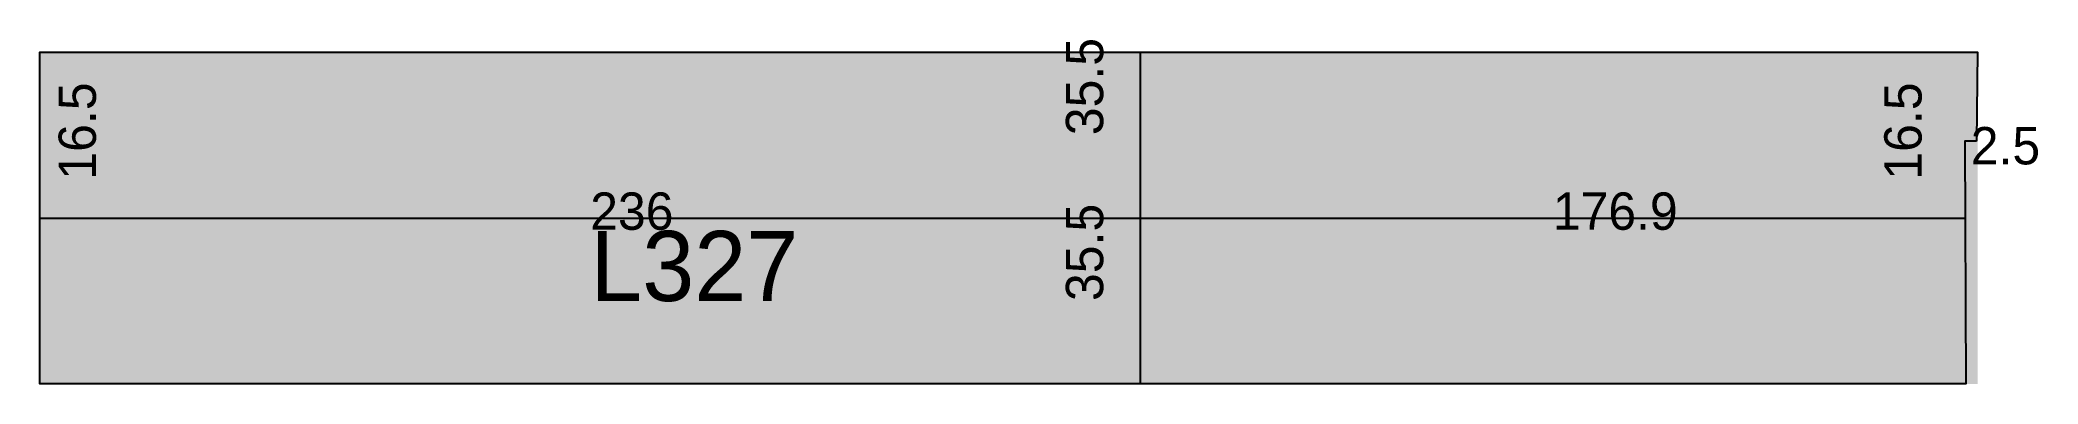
# Model space of a CAD drawing. Extents: x 3170 to 3598, y 1578 to 1652.
import ezdxf

# ---------------------------------------------------------------- set-up
doc = ezdxf.new("R2010")
doc.units = 0
for name, color, linetype in [('3', 3, 'Continuous'), ('4', 4, 'Continuous'), ('Hachura', 251, 'Continuous'), ('Painéis', 200, 'Continuous')]:
    doc.layers.add(name, color=color, linetype=linetype)

msp = doc.modelspace()

# ---------------------------------------------------------------- hatches: boundary and pattern name
at = {"layer": 'Hachura'}
h = msp.add_hatch(color=7, dxfattribs=at)
h.dxf.hatch_style = 1
h.paths.add_polyline_path([(3169.57, 1577.94), (3585.07, 1577.94), (3585.07, 1648.94), (3169.57, 1648.94)])

# ---------------------------------------------------------------- linework, layer by layer
at = {"layer": '3'}
for p, q in [((3169.57, 1577.94), (3169.57, 1648.94)), ((3169.57, 1648.94), (3585.07, 1648.94)), ((3405.57, 1577.94), (3405.57, 1648.94)), ((3585.07, 1648.94), (3584.87, 1629.94)), ((3584.87, 1629.94), (3582.37, 1629.94)), ((3582.37, 1629.94), (3582.57, 1577.94)), ((3169.57, 1613.44), (3582.43, 1613.44)), ((3582.57, 1577.94), (3169.57, 1577.94))]:
    msp.add_line(p, q, dxfattribs=at)
at = {"layer": '3', "lineweight": 25}
msp.add_lwpolyline([(3584.87, 1629.94), (3582.37, 1629.94), (3582.57, 1577.94), (3169.57, 1577.94), (3169.57, 1648.94), (3585.07, 1648.94)], close=True, dxfattribs=at)
at = {"layer": 'Painéis', "lineweight": 18}
for p, q in [((3405.57, 1577.94), (3405.57, 1648.94)), ((3169.57, 1613.44), (3582.43, 1613.44))]:
    msp.add_line(p, q, dxfattribs=at)

# ---------------------------------------------------------------- texts
at = {"layer": '4'}
msp.add_text('L327', height=15, dxfattribs=at).set_placement((3287.57, 1595.69))
at = {"layer": 'Painéis'}
for s, p in [('35.5', (3397.57, 1631.19)), ('16.5', (3181.57, 1621.67)), ('16.5', (3573.07, 1621.67)), ('35.5', (3397.57, 1595.69))]:
    msp.add_text(s, height=8, rotation=90, dxfattribs=at).set_placement(p)
for s, p in [('2.5', (3583.62, 1624.94)), ('236', (3287.57, 1610.94)), ('176.9', (3494, 1610.94))]:
    msp.add_text(s, height=8, dxfattribs=at).set_placement(p)

doc.saveas('drawing.dxf')
